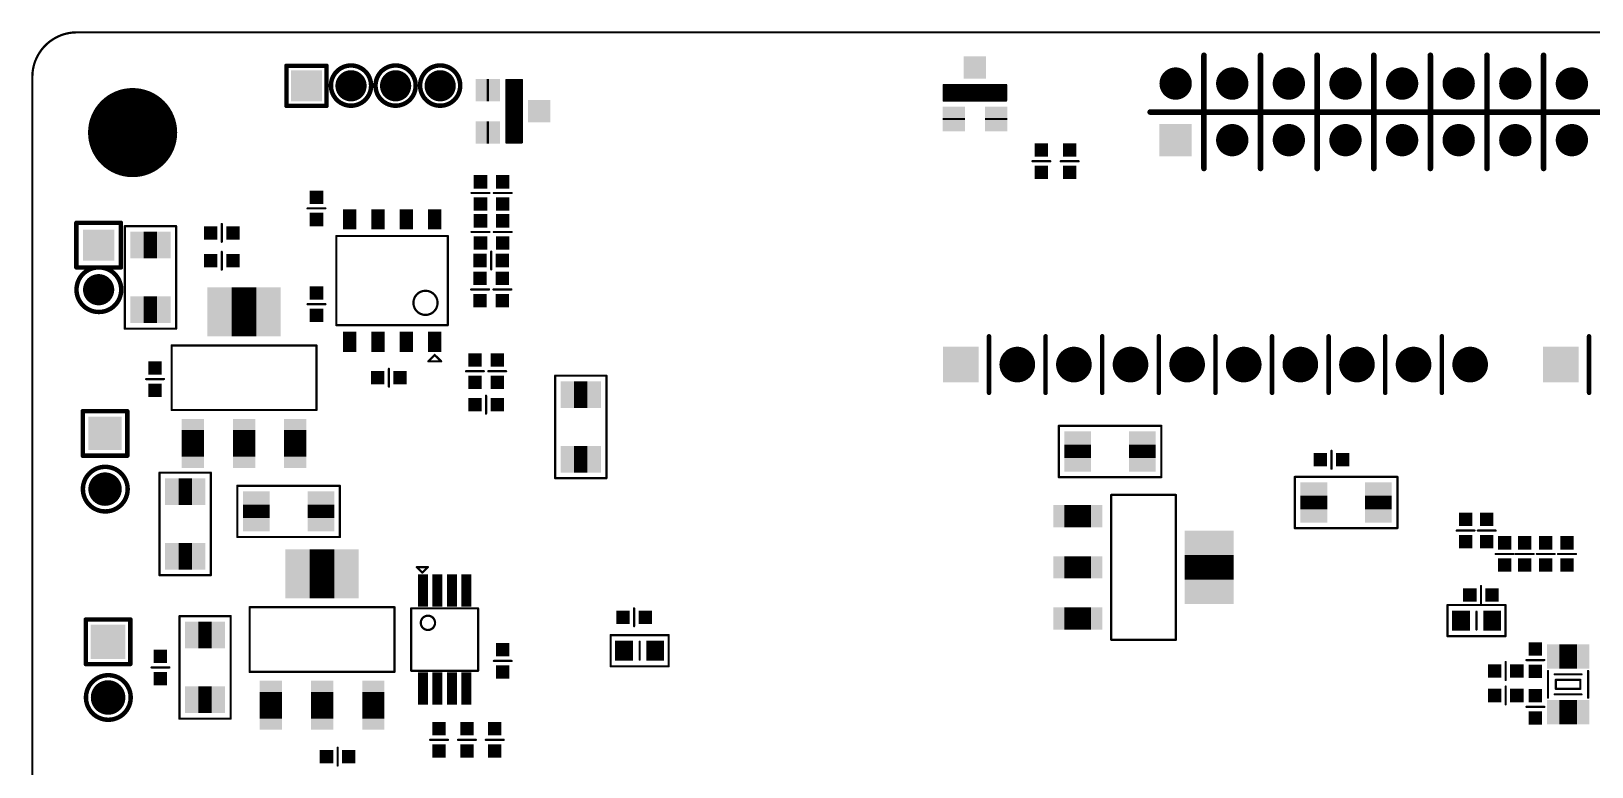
# Model space of a CAD drawing. Extents: x 100 to 205, y 100 to 175.
# Drawn here: x 100 to 170, y 142 to 175 of the extents above; entities that cross this region are included whole.
import ezdxf

# ---------------------------------------------------------------- set-up
doc = ezdxf.new("R2010")
doc.units = 0
doc.layers.get('0').update_dxf_attribs({"linetype": 'CONTINUOUS'})
doc.layers.add('MASK-BOTTOM_PHO', color=5, linetype='CONTINUOUS')
doc.layers.add('SILK-BOTTOM_PHO', color=14, linetype='CONTINUOUS')

# ---------------------------------------------------------------- blocks, each defined once
blk = doc.blocks.new('ROUND_1')
at = {"const_width": 0.050038}
blk.add_lwpolyline([(-0.025018, 0, 1), (0.025018, 0, 1)], format="xyb", close=True, dxfattribs=at)
blk = doc.blocks.new('ROUND_6')
at = {"const_width": 0.099948}
blk.add_lwpolyline([(-0.049974, 0, 1), (0.049974, 0, 1)], format="xyb", close=True, dxfattribs=at)
blk = doc.blocks.new('ROUND_22')
at = {"const_width": 0.124968}
blk.add_lwpolyline([(-0.062484, 0, 1), (0.062484, 0, 1)], format="xyb", close=True, dxfattribs=at)
blk = doc.blocks.new('ROUND_32')
at = {"const_width": 1.999996}
blk.add_lwpolyline([(-0.999998, 0, 1), (0.999998, 0, 1)], format="xyb", close=True, dxfattribs=at)
blk = doc.blocks.new('SQUARE_33')
blk.add_solid([(0.499998, 0.499998), (0.499998, -0.499998), (-0.499998, 0.499998), (-0.499998, -0.499998)])
blk = doc.blocks.new('ROUND_36')
at = {"const_width": 0.75006}
blk.add_lwpolyline([(-0.37503, 0, 1), (0.37503, 0, 1)], format="xyb", close=True, dxfattribs=at)
blk = doc.blocks.new('SQUARE_41')
blk.add_solid([(0.750062, 0.750062), (0.750062, -0.750062), (-0.750062, 0.750062), (-0.750062, -0.750062)])
blk = doc.blocks.new('SQUARE_170')
blk.add_solid([(0.799972, 0.799972), (0.799972, -0.799972), (-0.799972, 0.799972), (-0.799972, -0.799972)])
blk = doc.blocks.new('ROUND_171')
at = {"const_width": 0.799972}
blk.add_lwpolyline([(-0.399986, 0, 1), (0.399986, 0, 1)], format="xyb", close=True, dxfattribs=at)
blk = doc.blocks.new('SQUARE_181')
blk.add_solid([(0.700024, 0.700024), (0.700024, -0.700024), (-0.700024, 0.700024), (-0.700024, -0.700024)])
blk = doc.blocks.new('ROUND_182')
at = {"const_width": 0.700024}
blk.add_lwpolyline([(-0.350012, 0, 1), (0.350012, 0, 1)], format="xyb", close=True, dxfattribs=at)
blk = doc.blocks.new('SQUARE_191')
blk.add_solid([(0.299974, 0.299974), (0.299974, -0.299974), (-0.299974, 0.299974), (-0.299974, -0.299974)])
blk = doc.blocks.new('SQUARE_234')
blk.add_solid([(0.725042, 0.725042), (0.725042, -0.725042), (-0.725042, 0.725042), (-0.725042, -0.725042)])
blk = doc.blocks.new('ROUND_235')
at = {"const_width": 0.725042}
blk.add_lwpolyline([(-0.362522, 0, 1), (0.362522, 0, 1)], format="xyb", close=True, dxfattribs=at)
blk = doc.blocks.new('SQUARE_236')
blk.add_solid([(0.774954, 0.774954), (0.774954, -0.774954), (-0.774954, 0.774954), (-0.774954, -0.774954)])
blk = doc.blocks.new('ROUND_237')
at = {"const_width": 0.774954}
blk.add_lwpolyline([(-0.387476, 0, 1), (0.387476, 0, 1)], format="xyb", close=True, dxfattribs=at)
blk = doc.blocks.new('SQUARE_48')
blk.add_solid([(0.599948, 0.599948), (0.599948, -0.599948), (-0.599948, 0.599948), (-0.599948, -0.599948)])
blk = doc.blocks.new('SQUARE_152')
blk.add_solid([(0.550036, 0.550036), (0.550036, -0.550036), (-0.550036, 0.550036), (-0.550036, -0.550036)])
blk = doc.blocks.new('SQUARE_188')
blk.add_solid([(0.40005, 0.40005), (0.40005, -0.40005), (-0.40005, 0.40005), (-0.40005, -0.40005)])
blk = doc.blocks.new('SQUARE_198')
blk.add_solid([(1.099946, 1.099946), (1.099946, -1.099946), (-1.099946, 1.099946), (-1.099946, -1.099946)])
blk = doc.blocks.new('SQUARE_220')
blk.add_solid([(0.225044, 0.225044), (0.225044, -0.225044), (-0.225044, 0.225044), (-0.225044, -0.225044)])

msp = doc.modelspace()

# ---------------------------------------------------------------- linework, layer by layer
at = {"layer": 'MASK-BOTTOM_PHO', "const_width": 0.100076}
msp.add_lwpolyline([(102.00005, 174.999904, 0.4142136), (100.000054, 172.999908)], format="xyb", dxfattribs=at)
at = {"layer": 'MASK-BOTTOM_PHO'}
for points, const_width in [([(102.00005, 174.999904), (203.000102, 174.999904)], 0.100076), ([(100.000054, 102.00005), (100.000054, 172.999908)], 0.100076), ([(120.48617, 172.41012), (120.386094, 172.41012)], 0.999996), ([(141.341094, 171.1579), (141.341094, 171.058078)], 0.999996), ([(143.241014, 171.1579), (143.241014, 171.058078)], 0.999996), ([(120.48617, 170.5102), (120.386094, 170.5102)], 0.999996), ([(114.236246, 166.760144), (114.236246, 166.46017)], 0.599948), ([(115.506246, 166.760144), (115.506246, 166.46017)], 0.599948), ([(116.776246, 166.760144), (116.776246, 166.46017)], 0.599948), ([(118.046246, 166.760144), (118.046246, 166.46017)], 0.599948), ([(105.000044, 165.450012), (105.599992, 165.450012)], 1.199896), ([(108.949998, 162.450018), (110.050072, 162.450018)], 2.199892), ([(105.000044, 162.550094), (105.599992, 162.550094)], 1.199896), ([(114.236246, 161.260028), (114.236246, 160.960054)], 0.599948), ([(115.506246, 161.260028), (115.506246, 160.960054)], 0.599948), ([(116.776246, 161.260028), (116.776246, 160.960054)], 0.599948), ([(118.046246, 161.260028), (118.046246, 160.960054)], 0.599948), ([(124.30887, 158.73984), (124.908818, 158.73984)], 1.199896), ([(107.199938, 157.150054), (107.199938, 155.949904)], 0.999996), ([(109.499908, 157.150054), (109.499908, 155.949904)], 0.999996), ([(111.799878, 157.150054), (111.799878, 155.949904)], 0.999996), ([(146.908774, 156.489908), (146.908774, 155.88996)], 1.199896), ([(149.808692, 156.489908), (149.808692, 155.88996)], 1.199896), ([(124.30887, 155.839922), (124.908818, 155.839922)], 1.199896), ([(107.15879, 154.389836), (106.558842, 154.389836)], 1.199896), ([(157.500066, 154.200098), (157.500066, 153.599896)], 1.199896), ([(160.399984, 154.200098), (160.399984, 153.599896)], 1.199896), ([(110.050072, 153.2001), (110.050072, 153.800048)], 1.199896), ([(112.94999, 153.2001), (112.94999, 153.800048)], 1.199896), ([(147.508722, 153.290016), (146.308826, 153.290016)], 0.999996), ([(107.15879, 151.489918), (106.558842, 151.489918)], 1.199896), ([(152.808686, 151.539956), (152.808686, 150.439882)], 2.199892), ([(112.450118, 150.699978), (113.549938, 150.699978)], 2.199892), ([(147.508722, 150.989792), (146.308826, 150.989792)], 0.999996), ([(117.525038, 149.450044), (117.525038, 150.450042)], 0.450088), ([(118.175024, 149.450044), (118.175024, 150.450042)], 0.450088), ([(118.82501, 149.450044), (118.82501, 150.450042)], 0.450088), ([(119.474996, 149.450044), (119.474996, 150.450042)], 0.450088), ([(147.508722, 148.689822), (146.308826, 148.689822)], 0.999996), ([(107.449874, 147.94992), (108.050076, 147.94992)], 1.199896), ([(164.100002, 148.550122), (164.100002, 148.649944)], 0.8001), ([(165.50005, 148.550122), (165.50005, 148.649944)], 0.8001), ([(126.549912, 147.299934), (126.549912, 147.200112)], 0.8001), ([(127.94996, 147.299934), (127.94996, 147.200112)], 0.8001), ([(169.30878, 146.9898), (168.50868, 146.9898)], 1.100072), ([(107.449874, 145.050002), (108.050076, 145.050002)], 1.199896), ([(110.700058, 145.400014), (110.700058, 144.200118)], 0.999996), ([(113.000028, 145.400014), (113.000028, 144.200118)], 0.999996), ([(115.299998, 145.400014), (115.299998, 144.200118)], 0.999996), ([(117.525038, 145.050002), (117.525038, 146.05)], 0.450088), ([(118.175024, 145.050002), (118.175024, 146.05)], 0.450088), ([(118.82501, 145.050002), (118.82501, 146.05)], 0.450088), ([(119.474996, 145.050002), (119.474996, 146.05)], 0.450088), ([(169.30878, 144.489932), (168.50868, 144.489932)], 1.100072)]:
    msp.add_lwpolyline(points, dxfattribs=dict(at, const_width=const_width))
at = {"layer": 'SILK-BOTTOM_PHO'}
for points, const_width in [([(102.00005, 174.999904, 0.4142136), (100.000054, 172.999908)], 0.100076), ([(115.199922, 172.599858, 1.0142119), (113.400078, 172.599858)], 0.199898), ([(117.199918, 172.599858, 1.0142119), (115.400074, 172.599858)], 0.199898), ([(119.199914, 172.599858, 1.0142119), (117.40007, 172.599858)], 0.199898), ([(113.400078, 172.600112, 0.993249), (115.199922, 172.600112)], 0.199898), ([(115.400074, 172.600112, 0.993249), (117.199918, 172.600112)], 0.199898), ([(117.40007, 172.600112, 0.993249), (119.199914, 172.600112)], 0.199898), ([(102.974902, 164.450014, 0.9929132), (102.974902, 162.450018)], 0.199898), ([(102.974902, 162.450018, 1.0140676), (102.974902, 164.450014)], 0.199898), ([(103.262684, 155.50007, 0.9931655), (103.262684, 153.500074)], 0.199898), ([(103.262684, 153.500074, 1.0140676), (103.262684, 155.50007)], 0.199898), ([(103.399844, 146.150076, 0.9929132), (103.399844, 144.15008)], 0.199898), ([(103.399844, 144.15008, 1.0140676), (103.399844, 146.150076)], 0.199898)]:
    msp.add_lwpolyline(points, format="xyb", dxfattribs=dict(at, const_width=const_width))
for points, const_width in [([(102.00005, 174.999904), (203.000102, 174.999904)], 0.100076), ([(152.569926, 173.969934), (152.569926, 168.889934)], 0.249936), ([(155.109926, 173.969934), (155.109926, 168.889934)], 0.249936), ([(157.649926, 173.969934), (157.649926, 168.889934)], 0.249936), ([(160.189926, 173.969934), (160.189926, 168.889934)], 0.249936), ([(162.729926, 173.969934), (162.729926, 168.889934)], 0.249936), ([(165.269926, 173.969934), (165.269926, 168.889934)], 0.249936), ([(167.809926, 173.969934), (167.809926, 168.889934)], 0.249936), ([(100.000054, 102.00005), (100.000054, 172.999908)], 0.100076), ([(111.400082, 172.649896), (111.400082, 173.500034)], 0.199898), ([(111.400082, 173.500034), (113.199926, 173.500034)], 0.199898), ([(113.199926, 173.500034), (113.199926, 171.699936)], 0.199898), ([(111.400082, 171.699936), (111.400082, 172.649896)], 0.199898), ([(121.266204, 172.860208), (121.266204, 170.060112)], 0.100076), ([(121.966228, 172.860208), (121.266204, 172.860208)], 0.100076), ([(121.266204, 172.849794), (121.966228, 172.849794)], 0.100076), ([(121.266204, 172.759878), (121.966228, 172.759878)], 0.100076), ([(121.266204, 172.669708), (121.966228, 172.669708)], 0.100076), ([(121.266204, 172.579792), (121.966228, 172.579792)], 0.100076), ([(121.266204, 172.489876), (121.966228, 172.489876)], 0.100076), ([(121.266204, 172.399706), (121.966228, 172.399706)], 0.100076), ([(121.266204, 172.30979), (121.966228, 172.30979)], 0.100076), ([(121.266204, 172.219874), (121.966228, 172.219874)], 0.100076), ([(121.966228, 170.060112), (121.966228, 172.860208)], 0.100076), ([(143.691102, 172.637958), (140.891006, 172.637958)], 0.100076), ([(140.891006, 172.637958), (140.891006, 171.937934)], 0.100076), ([(140.891006, 172.5676), (143.691102, 172.5676)], 0.100076), ([(140.891006, 172.477684), (143.691102, 172.477684)], 0.100076), ([(140.891006, 172.387768), (143.691102, 172.387768)], 0.100076), ([(140.891006, 172.297598), (143.691102, 172.297598)], 0.100076), ([(140.891006, 172.207682), (143.691102, 172.207682)], 0.100076), ([(143.691102, 171.937934), (143.691102, 172.637958)], 0.100076), ([(113.199926, 171.699936), (111.400082, 171.699936)], 0.199898), ([(121.266204, 172.129704), (121.966228, 172.129704)], 0.100076), ([(121.266204, 172.039788), (121.966228, 172.039788)], 0.100076), ([(121.266204, 171.949872), (121.966228, 171.949872)], 0.100076), ([(121.266204, 171.859702), (121.966228, 171.859702)], 0.100076), ([(121.266204, 171.769786), (121.966228, 171.769786)], 0.100076), ([(121.266204, 171.67987), (121.966228, 171.67987)], 0.100076), ([(121.266204, 171.5897), (121.966228, 171.5897)], 0.100076), ([(140.891006, 172.117766), (143.691102, 172.117766)], 0.100076), ([(140.891006, 172.027596), (143.691102, 172.027596)], 0.100076), ([(140.891006, 171.937934), (143.691102, 171.937934)], 0.100076), ([(121.266204, 171.499784), (121.966228, 171.499784)], 0.100076), ([(121.266204, 171.409868), (121.966228, 171.409868)], 0.100076), ([(121.266204, 171.319698), (121.966228, 171.319698)], 0.100076), ([(121.266204, 171.229782), (121.966228, 171.229782)], 0.100076), ([(121.266204, 171.139866), (121.966228, 171.139866)], 0.100076), ([(121.266204, 171.049696), (121.966228, 171.049696)], 0.100076), ([(121.266204, 170.95978), (121.966228, 170.95978)], 0.100076), ([(121.266204, 170.869864), (121.966228, 170.869864)], 0.100076), ([(150.154894, 171.420028), (175.429926, 171.420028)], 0.249936), ([(121.266204, 170.779694), (121.966228, 170.779694)], 0.100076), ([(121.266204, 170.689778), (121.966228, 170.689778)], 0.100076), ([(121.266204, 170.599862), (121.966228, 170.599862)], 0.100076), ([(121.266204, 170.509692), (121.966228, 170.509692)], 0.100076), ([(121.266204, 170.419776), (121.966228, 170.419776)], 0.100076), ([(121.266204, 170.32986), (121.966228, 170.32986)], 0.100076), ([(121.266204, 170.23969), (121.966228, 170.23969)], 0.100076), ([(121.266204, 170.149774), (121.966228, 170.149774)], 0.100076), ([(121.266204, 170.060112), (121.966228, 170.060112)], 0.100076), ([(145.675604, 169.215054), (144.875504, 169.215054)], 0.100076), ([(146.945604, 169.215054), (146.145504, 169.215054)], 0.100076), ([(120.508776, 167.78986), (119.708676, 167.78986)], 0.100076), ([(121.508774, 167.78986), (120.708674, 167.78986)], 0.100076), ([(113.149888, 167.099996), (112.350042, 167.099996)], 0.100076), ([(101.974904, 164.450014), (101.974904, 166.45001)], 0.199898), ([(101.974904, 166.45001), (103.02494, 166.45001)], 0.199898), ([(103.02494, 166.45001), (103.9749, 166.45001)], 0.199898), ([(103.9749, 166.45001), (103.9749, 164.450014)], 0.199898), ([(104.149906, 163.999926), (104.149906, 166.299896)], 0.100076), ([(104.149906, 166.299896), (106.449876, 166.299896)], 0.100076), ([(106.449876, 166.299896), (106.449876, 161.699956)], 0.100076), ([(108.49991, 165.599872), (108.49991, 166.399972)], 0.100076), ([(119.70893, 166.0398), (120.508776, 166.0398)], 0.100076), ([(120.708674, 166.0398), (121.508774, 166.0398)], 0.100076), ([(118.641114, 165.860222), (113.641124, 165.860222)], 0.100076), ([(113.641124, 165.860222), (113.641124, 161.859976)], 0.100076), ([(118.641114, 161.859976), (118.641114, 165.860222)], 0.100076), ([(108.49991, 164.349938), (108.49991, 165.150038)], 0.100076), ([(120.591072, 165.160198), (120.591072, 164.360098)], 0.100076), ([(103.9749, 164.450014), (101.974904, 164.450014)], 0.199898), ([(104.149906, 161.699956), (104.149906, 163.999926)], 0.100076), ([(120.49125, 163.460176), (119.69115, 163.460176)], 0.100076), ([(120.691148, 163.460176), (121.491248, 163.460176)], 0.100076), ([(113.149888, 162.80003), (112.350042, 162.80003)], 0.100076), ([(113.641124, 161.859976), (118.641114, 161.859976)], 0.100076), ([(106.449876, 161.699956), (104.149906, 161.699956)], 0.100076), ([(142.924784, 161.35985), (142.924784, 158.81985)], 0.199898), ([(145.464784, 161.35985), (145.464784, 158.81985)], 0.199898), ([(148.004784, 161.35985), (148.004784, 158.81985)], 0.199898), ([(150.544784, 161.35985), (150.544784, 158.81985)], 0.199898), ([(153.084784, 161.35985), (153.084784, 158.81985)], 0.199898), ([(155.624784, 161.35985), (155.624784, 158.81985)], 0.199898), ([(158.164784, 161.35985), (158.164784, 158.81985)], 0.199898), ([(160.704784, 161.35985), (160.704784, 158.81985)], 0.199898), ([(163.244784, 161.35985), (163.244784, 158.81985)], 0.199898), ([(169.848784, 161.35985), (169.848784, 158.81985)], 0.199898), ([(106.249978, 160.949894), (112.750092, 160.949894)], 0.100076), ([(106.249978, 158.049976), (106.249978, 160.949894)], 0.100076), ([(112.750092, 160.949894), (112.750092, 158.049976)], 0.100076), ([(118.041166, 160.51022), (117.766084, 160.235138)], 0.100076), ([(118.34114, 160.235138), (118.053612, 160.522666)], 0.100076), ([(116.000022, 159.100012), (116.000022, 159.900112)], 0.100076), ([(117.766084, 160.235138), (118.34114, 160.235138)], 0.100076), ([(119.45874, 159.789876), (120.25884, 159.789876)], 0.100076), ([(121.258838, 159.789876), (120.458738, 159.789876)], 0.100076), ([(105.908856, 159.439864), (105.108756, 159.439864)], 0.100076), ([(123.458732, 157.290008), (123.458732, 159.589978)], 0.100076), ([(123.458732, 159.589978), (125.758702, 159.589978)], 0.100076), ([(125.758702, 159.589978), (125.758702, 154.989784)], 0.100076), ([(120.358916, 157.889956), (120.358916, 158.689802)], 0.100076), ([(102.262686, 156.000196), (102.262686, 158.000192)], 0.199898), ([(102.262686, 158.000192), (103.312722, 158.000192)], 0.199898), ([(103.312722, 158.000192), (104.262682, 158.000192)], 0.199898), ([(104.262682, 158.000192), (104.262682, 156.000196)], 0.199898), ([(112.750092, 158.049976), (106.249978, 158.049976)], 0.100076), ([(123.458732, 154.989784), (123.458732, 157.290008)], 0.100076), ([(146.05889, 157.339792), (148.35886, 157.339792)], 0.100076), ([(146.05889, 155.039822), (146.05889, 157.339792)], 0.100076), ([(148.35886, 157.339792), (150.65883, 157.339792)], 0.100076), ([(150.65883, 157.339792), (150.65883, 155.039822)], 0.100076), ([(158.293054, 155.416504), (158.293054, 156.216604)], 0.100076), ([(104.262682, 156.000196), (102.262686, 156.000196)], 0.199898), ([(105.708704, 150.63978), (105.708704, 155.239974)], 0.100076), ([(105.708704, 155.239974), (108.008674, 155.239974)], 0.100076), ([(108.008674, 155.239974), (108.008674, 152.940004)], 0.100076), ([(125.758702, 154.989784), (123.458732, 154.989784)], 0.100076), ([(150.65883, 155.039822), (146.05889, 155.039822)], 0.100076), ([(156.649928, 155.049982), (158.949898, 155.049982)], 0.100076), ([(156.649928, 152.750012), (156.649928, 155.049982)], 0.100076), ([(158.949898, 155.049982), (161.250122, 155.049982)], 0.100076), ([(161.250122, 155.049982), (161.250122, 152.750012)], 0.100076), ([(109.199934, 152.349962), (109.199934, 154.649932)], 0.100076), ([(109.199934, 154.649932), (113.799874, 154.649932)], 0.100076), ([(113.799874, 154.649932), (113.799874, 152.349962)], 0.100076), ([(148.408898, 147.739862), (148.408898, 154.239976)], 0.100076), ([(148.408898, 154.239976), (151.308816, 154.239976)], 0.100076), ([(151.308816, 154.239976), (151.308816, 147.739862)], 0.100076), ([(108.008674, 152.940004), (108.008674, 150.63978)], 0.100076), ([(161.250122, 152.750012), (156.649928, 152.750012)], 0.100076), ([(164.70884, 152.639776), (163.90874, 152.639776)], 0.100076), ([(165.6588, 152.639776), (164.8587, 152.639776)], 0.100076), ([(111.499904, 152.349962), (109.199934, 152.349962)], 0.100076), ([(113.799874, 152.349962), (111.499904, 152.349962)], 0.100076), ([(165.6588, 151.589994), (166.4589, 151.589994)], 0.100076), ([(167.358822, 151.589994), (166.558722, 151.589994)], 0.100076), ([(168.308782, 151.589994), (167.508682, 151.589994)], 0.100076), ([(168.458896, 151.589994), (169.258742, 151.589994)], 0.100076), ([(108.008674, 150.63978), (105.708704, 150.63978)], 0.100076), ([(117.750082, 150.999952), (117.249956, 150.999952)], 0.100076), ([(117.249956, 150.999952), (117.499892, 150.750016)], 0.100076), ([(117.499892, 150.750016), (117.750082, 150.999952)], 0.100076), ([(164.999924, 150.150068), (164.999924, 149.349968)], 0.100076), ([(109.750098, 149.200108), (116.249958, 149.200108)], 0.100076), ([(109.750098, 146.299936), (109.750098, 149.200108)], 0.100076), ([(116.249958, 149.200108), (116.249958, 146.299936)], 0.100076), ([(117.00002, 146.349974), (117.00002, 149.15007)], 0.100076), ([(117.00002, 149.15007), (120.000014, 149.15007)], 0.100076), ([(120.000014, 149.15007), (120.000014, 146.349974)], 0.100076), ([(127, 148.34997), (127, 149.15007)], 0.100076), ([(166.099998, 149.29993), (163.500054, 149.29993)], 0.100076), ([(163.500054, 149.29993), (163.500054, 147.899882)], 0.100076), ([(166.099998, 147.899882), (166.099998, 149.29993)], 0.100076), ([(102.4001, 146.649948), (102.4001, 148.649944)], 0.199898), ([(102.4001, 148.649944), (103.449882, 148.649944)], 0.199898), ([(103.449882, 148.649944), (104.400096, 148.649944)], 0.199898), ([(104.400096, 148.649944), (104.400096, 146.649948)], 0.199898), ([(106.59999, 146.500088), (106.59999, 148.800058)], 0.100076), ([(106.59999, 148.800058), (108.89996, 148.800058)], 0.100076), ([(108.89996, 148.800058), (108.89996, 144.200118)], 0.100076), ([(164.800026, 148.20011), (164.800026, 148.999956)], 0.100076), ([(128.249934, 147.94992), (125.949964, 147.94992)], 0.100076), ([(125.949964, 147.94992), (125.949964, 146.550126)], 0.100076), ([(128.549908, 147.94992), (128.249934, 147.94992)], 0.100076), ([(128.549908, 146.550126), (128.549908, 147.94992)], 0.100076), ([(151.308816, 147.739862), (148.408898, 147.739862)], 0.100076), ([(163.500054, 147.899882), (163.800028, 147.899882)], 0.100076), ([(163.800028, 147.899882), (166.099998, 147.899882)], 0.100076), ([(127.249936, 147.649946), (127.249936, 146.8501)], 0.100076), ([(104.400096, 146.649948), (102.4001, 146.649948)], 0.199898), ([(106.149902, 146.500088), (105.350056, 146.500088)], 0.100076), ([(106.59999, 144.200118), (106.59999, 146.500088)], 0.100076), ([(116.249958, 146.299936), (109.750098, 146.299936)], 0.100076), ([(120.000014, 146.349974), (117.00002, 146.349974)], 0.100076), ([(120.708928, 146.789902), (121.508774, 146.789902)], 0.100076), ([(125.949964, 146.550126), (128.549908, 146.550126)], 0.100076), ([(166.108888, 146.739864), (166.108888, 145.940018)], 0.100076), ([(167.842692, 146.82978), (167.042592, 146.82978)], 0.100076), ([(168.008808, 145.139918), (168.008808, 146.339814)], 0.100076), ([(169.808906, 145.139918), (169.808906, 146.339814)], 0.100076), ([(166.108888, 145.63979), (166.108888, 144.839944)], 0.100076), ([(168.308782, 146.189954), (169.508678, 146.189954)], 0.100076), ([(169.458894, 145.940018), (168.35882, 145.940018)], 0.100076), ([(168.35882, 145.940018), (168.35882, 145.539968)], 0.100076), ([(169.458894, 145.539968), (169.458894, 145.940018)], 0.100076), ([(168.308782, 145.289778), (169.508678, 145.289778)], 0.100076), ([(168.35882, 145.539968), (169.458894, 145.539968)], 0.100076), ([(108.89996, 144.200118), (106.59999, 144.200118)], 0.100076), ([(167.042592, 144.729708), (167.842692, 144.729708)], 0.100076), ([(113.700052, 142.100046), (113.700052, 142.899892)], 0.100076), ([(117.849904, 143.249904), (118.650004, 143.249904)], 0.100076), ([(119.100092, 143.249904), (119.899938, 143.249904)], 0.100076), ([(120.350026, 143.249904), (121.150126, 143.249904)], 0.100076)]:
    msp.add_lwpolyline(points, dxfattribs=dict(at, const_width=const_width))
at = {"layer": 'SILK-BOTTOM_PHO', "const_width": 0.100076}
for points in [[(117.100096, 162.859974, 1), (118.182136, 162.859974, 1)], [(117.430042, 148.500084, 1), (118.070122, 148.500084, 1)]]:
    msp.add_lwpolyline(points, format="xyb", close=True, dxfattribs=at)

# ---------------------------------------------------------------- block references
at = {"layer": 'MASK-BOTTOM_PHO'}
for name, p in [('ROUND_1', (102.00005, 174.999904)), ('ROUND_1', (102.00005, 174.999904)), ('SQUARE_33', (142.291054, 173.417992)), ('ROUND_1', (100.000054, 172.999908)), ('ROUND_1', (100.000054, 172.999908)), ('SQUARE_181', (112.300004, 172.600112)), ('ROUND_182', (114.3, 172.600112)), ('ROUND_182', (116.299996, 172.600112)), ('ROUND_182', (118.299992, 172.600112)), ('ROUND_235', (151.299926, 172.699934)), ('ROUND_235', (153.839926, 172.699934)), ('ROUND_235', (156.379926, 172.699934)), ('ROUND_235', (158.919926, 172.699934)), ('ROUND_235', (161.459926, 172.699934)), ('ROUND_235', (163.999926, 172.699934)), ('ROUND_235', (166.539926, 172.699934)), ('ROUND_235', (169.079926, 172.699934)), ('ROUND_32', (104.499918, 170.50004)), ('SQUARE_33', (120.386094, 172.41012)), ('SQUARE_33', (120.48617, 172.41012)), ('SQUARE_33', (122.746262, 171.46016)), ('SQUARE_33', (141.341094, 171.1579)), ('SQUARE_33', (141.341094, 171.058078)), ('SQUARE_33', (143.241014, 171.1579)), ('SQUARE_33', (143.241014, 171.058078)), ('SQUARE_33', (120.386094, 170.5102)), ('SQUARE_33', (120.48617, 170.5102)), ('SQUARE_234', (151.299926, 170.159934)), ('ROUND_235', (153.839926, 170.159934)), ('ROUND_235', (156.379926, 170.159934)), ('ROUND_235', (158.919926, 170.159934)), ('ROUND_235', (161.459926, 170.159934)), ('ROUND_235', (163.999926, 170.159934)), ('ROUND_235', (166.539926, 170.159934)), ('ROUND_235', (169.079926, 170.159934)), ('SQUARE_191', (145.275554, 169.714926)), ('SQUARE_191', (146.545554, 169.714926)), ('SQUARE_191', (145.275554, 168.714928)), ('SQUARE_191', (146.545554, 168.714928)), ('SQUARE_191', (120.108726, 168.289986)), ('SQUARE_191', (121.108724, 168.289986)), ('SQUARE_191', (112.750092, 167.600122)), ('SQUARE_191', (120.108726, 167.289988)), ('SQUARE_191', (121.108724, 167.289988)), ('SQUARE_191', (112.750092, 166.600124)), ('SQUARE_191', (114.236246, 166.760144)), ('SQUARE_191', (114.236246, 166.46017)), ('SQUARE_191', (115.506246, 166.760144)), ('SQUARE_191', (115.506246, 166.46017)), ('SQUARE_191', (116.776246, 166.760144)), ('SQUARE_191', (116.776246, 166.46017)), ('SQUARE_191', (118.046246, 166.760144)), ('SQUARE_191', (118.046246, 166.46017)), ('SQUARE_191', (120.108726, 166.539926)), ('SQUARE_191', (121.108724, 166.539926)), ('SQUARE_181', (102.974902, 165.450012)), ('SQUARE_48', (105.000044, 165.450012)), ('SQUARE_48', (105.599992, 165.450012)), ('SQUARE_191', (108.000038, 165.999922)), ('SQUARE_191', (109.000036, 165.999922)), ('SQUARE_191', (120.108726, 165.539928)), ('SQUARE_191', (121.108724, 165.539928)), ('SQUARE_191', (108.000038, 164.749988)), ('SQUARE_191', (109.000036, 164.749988)), ('SQUARE_191', (120.0912, 164.760148)), ('SQUARE_191', (121.091198, 164.760148)), ('ROUND_182', (102.974902, 163.450016)), ('SQUARE_191', (120.0912, 163.960048)), ('SQUARE_191', (121.091198, 163.960048)), ('SQUARE_198', (108.949998, 162.450018)), ('SQUARE_198', (110.050072, 162.450018)), ('SQUARE_191', (112.750092, 163.299902)), ('SQUARE_191', (120.0912, 162.96005)), ('SQUARE_191', (121.091198, 162.96005)), ('SQUARE_48', (105.000044, 162.550094)), ('SQUARE_48', (105.599992, 162.550094)), ('SQUARE_191', (112.750092, 162.299904)), ('SQUARE_191', (114.236246, 161.260028)), ('SQUARE_191', (114.236246, 160.960054)), ('SQUARE_191', (115.506246, 161.260028)), ('SQUARE_191', (115.506246, 160.960054)), ('SQUARE_191', (116.776246, 161.260028)), ('SQUARE_191', (116.776246, 160.960054)), ('SQUARE_191', (118.046246, 161.260028)), ('SQUARE_191', (118.046246, 160.960054)), ('SQUARE_191', (119.85879, 160.290002)), ('SQUARE_191', (120.858788, 160.290002)), ('SQUARE_170', (141.654784, 160.08985)), ('ROUND_171', (144.194784, 160.08985)), ('ROUND_171', (146.734784, 160.08985)), ('ROUND_171', (149.274784, 160.08985)), ('ROUND_171', (151.814784, 160.08985)), ('ROUND_171', (154.354784, 160.08985)), ('ROUND_171', (156.894784, 160.08985)), ('ROUND_171', (159.434784, 160.08985)), ('ROUND_171', (161.974784, 160.08985)), ('ROUND_171', (164.514784, 160.08985)), ('SQUARE_170', (168.578784, 160.08985)), ('SQUARE_191', (105.508806, 159.93999)), ('SQUARE_191', (115.499896, 159.500062)), ('SQUARE_191', (116.499894, 159.500062)), ('SQUARE_191', (105.508806, 158.939992)), ('SQUARE_191', (119.85879, 159.290004)), ('SQUARE_191', (120.858788, 159.290004)), ('SQUARE_48', (124.30887, 158.73984)), ('SQUARE_48', (124.908818, 158.73984)), ('SQUARE_191', (119.85879, 158.290006)), ('SQUARE_191', (120.858788, 158.290006)), ('SQUARE_41', (103.262684, 157.000194)), ('SQUARE_33', (107.199938, 157.150054)), ('SQUARE_33', (109.499908, 157.150054)), ('SQUARE_33', (111.799878, 157.150054)), ('SQUARE_48', (146.908774, 156.489908)), ('SQUARE_48', (149.808692, 156.489908)), ('SQUARE_33', (107.199938, 155.949904)), ('SQUARE_33', (109.499908, 155.949904)), ('SQUARE_33', (111.799878, 155.949904)), ('SQUARE_48', (124.30887, 155.839922)), ('SQUARE_48', (124.908818, 155.839922)), ('SQUARE_48', (146.908774, 155.88996)), ('SQUARE_48', (149.808692, 155.88996)), ('SQUARE_191', (157.792928, 155.816554)), ('SQUARE_191', (158.792926, 155.816554)), ('ROUND_36', (103.262684, 154.500072)), ('SQUARE_48', (106.558842, 154.389836)), ('SQUARE_48', (107.15879, 154.389836)), ('SQUARE_48', (157.500066, 154.200098)), ('SQUARE_48', (160.399984, 154.200098)), ('SQUARE_48', (110.050072, 153.800048)), ('SQUARE_48', (112.94999, 153.800048)), ('SQUARE_48', (157.500066, 153.599896)), ('SQUARE_48', (160.399984, 153.599896)), ('SQUARE_48', (110.050072, 153.2001)), ('SQUARE_48', (112.94999, 153.2001)), ('SQUARE_33', (146.308826, 153.290016)), ('SQUARE_33', (147.508722, 153.290016)), ('SQUARE_191', (164.30879, 153.139902)), ('SQUARE_191', (165.25875, 153.139902)), ('SQUARE_48', (106.558842, 151.489918)), ('SQUARE_48', (107.15879, 151.489918)), ('SQUARE_198', (152.808686, 151.539956)), ('SQUARE_191', (164.30879, 152.139904)), ('SQUARE_191', (165.25875, 152.139904)), ('SQUARE_191', (166.05885, 152.089866)), ('SQUARE_191', (166.958772, 152.089866)), ('SQUARE_191', (167.908732, 152.089866)), ('SQUARE_191', (168.858692, 152.089866)), ('SQUARE_198', (112.450118, 150.699978)), ('SQUARE_198', (113.549938, 150.699978)), ('SQUARE_33', (146.308826, 150.989792)), ('SQUARE_33', (147.508722, 150.989792)), ('SQUARE_198', (152.808686, 150.439882)), ('SQUARE_191', (166.05885, 151.089868)), ('SQUARE_191', (166.958772, 151.089868)), ('SQUARE_191', (167.908732, 151.089868)), ('SQUARE_191', (168.858692, 151.089868)), ('SQUARE_220', (117.525038, 150.450042)), ('SQUARE_220', (118.175024, 150.450042)), ('SQUARE_220', (118.82501, 150.450042)), ('SQUARE_220', (119.474996, 150.450042)), ('SQUARE_191', (164.500052, 149.750018)), ('SQUARE_191', (165.50005, 149.750018)), ('SQUARE_220', (117.525038, 149.450044)), ('SQUARE_220', (118.175024, 149.450044)), ('SQUARE_220', (118.82501, 149.450044)), ('SQUARE_220', (119.474996, 149.450044)), ('SQUARE_33', (146.308826, 148.689822)), ('SQUARE_33', (147.508722, 148.689822)), ('SQUARE_48', (107.449874, 147.94992)), ('SQUARE_48', (108.050076, 147.94992)), ('SQUARE_191', (126.499874, 148.75002)), ('SQUARE_191', (127.499872, 148.75002)), ('SQUARE_188', (164.100002, 148.649944)), ('SQUARE_188', (164.100002, 148.550122)), ('SQUARE_188', (165.50005, 148.649944)), ('SQUARE_188', (165.50005, 148.550122)), ('SQUARE_236', (103.400098, 147.649946)), ('SQUARE_191', (105.750106, 146.99996)), ('SQUARE_191', (121.108724, 147.289774)), ('SQUARE_188', (126.549912, 147.299934)), ('SQUARE_188', (126.549912, 147.200112)), ('SQUARE_188', (127.94996, 147.299934)), ('SQUARE_188', (127.94996, 147.200112)), ('SQUARE_191', (167.442642, 147.329906)), ('SQUARE_152', (168.50868, 146.9898)), ('SQUARE_152', (169.30878, 146.9898)), ('SQUARE_191', (121.108724, 146.289776)), ('SQUARE_191', (165.608762, 146.339814)), ('SQUARE_191', (166.60876, 146.339814)), ('SQUARE_191', (167.442642, 146.329908)), ('ROUND_237', (103.400098, 145.150078)), ('SQUARE_191', (105.750106, 145.999962)), ('SQUARE_48', (107.449874, 145.050002)), ('SQUARE_48', (108.050076, 145.050002)), ('SQUARE_33', (110.700058, 145.400014)), ('SQUARE_33', (113.000028, 145.400014)), ('SQUARE_33', (115.299998, 145.400014)), ('SQUARE_220', (117.525038, 146.05)), ('SQUARE_220', (118.175024, 146.05)), ('SQUARE_220', (118.82501, 146.05)), ('SQUARE_220', (119.474996, 146.05)), ('SQUARE_220', (117.525038, 145.050002)), ('SQUARE_220', (118.175024, 145.050002)), ('SQUARE_220', (118.82501, 145.050002)), ('SQUARE_220', (119.474996, 145.050002)), ('SQUARE_191', (165.608762, 145.239994)), ('SQUARE_191', (166.60876, 145.239994)), ('SQUARE_191', (167.442642, 145.229834)), ('SQUARE_152', (168.50868, 144.489932)), ('SQUARE_152', (169.30878, 144.489932)), ('SQUARE_33', (110.700058, 144.200118)), ('SQUARE_33', (113.000028, 144.200118)), ('SQUARE_33', (115.299998, 144.200118)), ('SQUARE_191', (167.442642, 144.229836)), ('SQUARE_191', (118.249954, 143.75003)), ('SQUARE_191', (119.499888, 143.75003)), ('SQUARE_191', (120.750076, 143.75003)), ('SQUARE_191', (118.249954, 142.750032)), ('SQUARE_191', (119.499888, 142.750032)), ('SQUARE_191', (120.750076, 142.750032)), ('SQUARE_191', (113.199926, 142.500096)), ('SQUARE_191', (114.199924, 142.500096))]:
    msp.add_blockref(name, p, dxfattribs=at)
at = {"layer": 'SILK-BOTTOM_PHO'}
for name, p in [('ROUND_1', (102.00005, 174.999904)), ('ROUND_1', (102.00005, 174.999904)), ('ROUND_22', (152.569926, 173.969934)), ('ROUND_22', (155.109926, 173.969934)), ('ROUND_22', (157.649926, 173.969934)), ('ROUND_22', (160.189926, 173.969934)), ('ROUND_22', (162.729926, 173.969934)), ('ROUND_22', (165.269926, 173.969934)), ('ROUND_22', (167.809926, 173.969934)), ('ROUND_1', (100.000054, 172.999908)), ('ROUND_1', (100.000054, 172.999908)), ('ROUND_6', (111.400082, 173.500034)), ('ROUND_6', (113.199926, 173.500034)), ('ROUND_6', (111.400082, 172.649896)), ('ROUND_6', (111.400082, 172.649896)), ('ROUND_6', (113.400078, 172.600112)), ('ROUND_6', (113.400078, 172.599858)), ('ROUND_6', (115.199922, 172.600112)), ('ROUND_6', (115.199922, 172.599858)), ('ROUND_6', (115.400074, 172.600112)), ('ROUND_6', (115.400074, 172.599858)), ('ROUND_6', (117.199918, 172.600112)), ('ROUND_6', (117.199918, 172.599858)), ('ROUND_6', (117.40007, 172.600112)), ('ROUND_6', (117.40007, 172.599858)), ('ROUND_6', (119.199914, 172.600112)), ('ROUND_6', (119.199914, 172.599858)), ('ROUND_1', (121.266204, 172.860208)), ('ROUND_1', (121.266204, 172.860208)), ('ROUND_1', (121.266204, 172.849794)), ('ROUND_1', (121.266204, 172.759878)), ('ROUND_1', (121.266204, 172.669708)), ('ROUND_1', (121.266204, 172.579792)), ('ROUND_1', (121.266204, 172.489876)), ('ROUND_1', (121.266204, 172.399706)), ('ROUND_1', (121.266204, 172.30979)), ('ROUND_1', (121.266204, 172.219874)), ('ROUND_1', (121.966228, 172.860208)), ('ROUND_1', (121.966228, 172.849794)), ('ROUND_1', (121.966228, 172.759878)), ('ROUND_1', (121.966228, 172.669708)), ('ROUND_1', (121.966228, 172.579792)), ('ROUND_1', (121.966228, 172.489876)), ('ROUND_1', (121.966228, 172.399706)), ('ROUND_1', (121.966228, 172.30979)), ('ROUND_1', (121.966228, 172.219874)), ('ROUND_1', (140.891006, 172.637958)), ('ROUND_1', (140.891006, 172.5676)), ('ROUND_1', (140.891006, 172.477684)), ('ROUND_1', (140.891006, 172.387768)), ('ROUND_1', (140.891006, 172.297598)), ('ROUND_1', (140.891006, 172.207682)), ('ROUND_1', (143.691102, 172.637958)), ('ROUND_1', (143.691102, 172.5676)), ('ROUND_1', (143.691102, 172.477684)), ('ROUND_1', (143.691102, 172.387768)), ('ROUND_1', (143.691102, 172.297598)), ('ROUND_1', (143.691102, 172.207682)), ('ROUND_6', (111.400082, 171.699936)), ('ROUND_6', (113.199926, 171.699936)), ('ROUND_1', (121.266204, 172.129704)), ('ROUND_1', (121.266204, 172.039788)), ('ROUND_1', (121.266204, 171.949872)), ('ROUND_1', (121.266204, 171.859702)), ('ROUND_1', (121.266204, 171.769786)), ('ROUND_1', (121.266204, 171.67987)), ('ROUND_1', (121.266204, 171.5897)), ('ROUND_1', (121.966228, 172.129704)), ('ROUND_1', (121.966228, 172.039788)), ('ROUND_1', (121.966228, 171.949872)), ('ROUND_1', (121.966228, 171.859702)), ('ROUND_1', (121.966228, 171.769786)), ('ROUND_1', (121.966228, 171.67987)), ('ROUND_1', (121.966228, 171.5897)), ('ROUND_1', (140.891006, 172.117766)), ('ROUND_1', (140.891006, 172.027596)), ('ROUND_1', (140.891006, 171.937934)), ('ROUND_1', (140.891006, 171.937934)), ('ROUND_1', (143.691102, 172.117766)), ('ROUND_1', (143.691102, 172.027596)), ('ROUND_1', (143.691102, 171.937934)), ('ROUND_1', (121.266204, 171.499784)), ('ROUND_1', (121.266204, 171.409868)), ('ROUND_1', (121.266204, 171.319698)), ('ROUND_1', (121.266204, 171.229782)), ('ROUND_1', (121.266204, 171.139866)), ('ROUND_1', (121.266204, 171.049696)), ('ROUND_1', (121.266204, 170.95978)), ('ROUND_1', (121.266204, 170.869864)), ('ROUND_1', (121.966228, 171.499784)), ('ROUND_1', (121.966228, 171.409868)), ('ROUND_1', (121.966228, 171.319698)), ('ROUND_1', (121.966228, 171.229782)), ('ROUND_1', (121.966228, 171.139866)), ('ROUND_1', (121.966228, 171.049696)), ('ROUND_1', (121.966228, 170.95978)), ('ROUND_1', (121.966228, 170.869864)), ('ROUND_22', (150.154894, 171.420028)), ('ROUND_1', (121.266204, 170.779694)), ('ROUND_1', (121.266204, 170.689778)), ('ROUND_1', (121.266204, 170.599862)), ('ROUND_1', (121.266204, 170.509692)), ('ROUND_1', (121.266204, 170.419776)), ('ROUND_1', (121.266204, 170.32986)), ('ROUND_1', (121.266204, 170.23969)), ('ROUND_1', (121.266204, 170.149774)), ('ROUND_1', (121.966228, 170.779694)), ('ROUND_1', (121.966228, 170.689778)), ('ROUND_1', (121.966228, 170.599862)), ('ROUND_1', (121.966228, 170.509692)), ('ROUND_1', (121.966228, 170.419776)), ('ROUND_1', (121.966228, 170.32986)), ('ROUND_1', (121.966228, 170.23969)), ('ROUND_1', (121.966228, 170.149774)), ('ROUND_1', (121.266204, 170.060112)), ('ROUND_1', (121.966228, 170.060112)), ('ROUND_1', (144.875504, 169.215054)), ('ROUND_1', (145.675604, 169.215054)), ('ROUND_1', (146.145504, 169.215054)), ('ROUND_1', (146.945604, 169.215054)), ('ROUND_22', (152.569926, 168.889934)), ('ROUND_22', (155.109926, 168.889934)), ('ROUND_22', (157.649926, 168.889934)), ('ROUND_22', (160.189926, 168.889934)), ('ROUND_22', (162.729926, 168.889934)), ('ROUND_22', (165.269926, 168.889934)), ('ROUND_22', (167.809926, 168.889934)), ('ROUND_1', (119.708676, 167.78986)), ('ROUND_1', (120.508776, 167.78986)), ('ROUND_1', (120.708674, 167.78986)), ('ROUND_1', (121.508774, 167.78986)), ('ROUND_1', (112.350042, 167.099996)), ('ROUND_1', (113.149888, 167.099996)), ('ROUND_6', (101.974904, 166.45001)), ('ROUND_6', (103.02494, 166.45001)), ('ROUND_6', (103.02494, 166.45001)), ('ROUND_6', (103.9749, 166.45001)), ('ROUND_1', (104.149906, 166.299896)), ('ROUND_1', (106.449876, 166.299896)), ('ROUND_1', (108.49991, 166.399972)), ('ROUND_1', (119.70893, 166.0398)), ('ROUND_1', (120.508776, 166.0398)), ('ROUND_1', (120.708674, 166.0398)), ('ROUND_1', (121.508774, 166.0398)), ('ROUND_1', (108.49991, 165.599872)), ('ROUND_1', (113.641124, 165.860222)), ('ROUND_1', (118.641114, 165.860222)), ('ROUND_1', (108.49991, 165.150038)), ('ROUND_1', (120.591072, 165.160198)), ('ROUND_6', (101.974904, 164.450014)), ('ROUND_6', (102.974902, 164.450014)), ('ROUND_6', (102.974902, 164.450014)), ('ROUND_6', (103.9749, 164.450014)), ('ROUND_1', (104.149906, 163.999926)), ('ROUND_1', (108.49991, 164.349938)), ('ROUND_1', (120.591072, 164.360098)), ('ROUND_1', (119.69115, 163.460176)), ('ROUND_1', (120.49125, 163.460176)), ('ROUND_1', (120.691148, 163.460176)), ('ROUND_1', (121.491248, 163.460176)), ('ROUND_6', (102.974902, 162.450018)), ('ROUND_6', (102.974902, 162.450018)), ('ROUND_1', (112.350042, 162.80003)), ('ROUND_1', (113.149888, 162.80003)), ('ROUND_1', (113.641124, 161.859976)), ('ROUND_1', (118.641114, 161.859976)), ('ROUND_1', (118.641114, 161.859976)), ('ROUND_1', (104.149906, 161.699956)), ('ROUND_1', (104.149906, 161.699956)), ('ROUND_1', (106.449876, 161.699956)), ('ROUND_6', (142.924784, 161.35985)), ('ROUND_6', (145.464784, 161.35985)), ('ROUND_6', (148.004784, 161.35985)), ('ROUND_6', (150.544784, 161.35985)), ('ROUND_6', (153.084784, 161.35985)), ('ROUND_6', (155.624784, 161.35985)), ('ROUND_6', (158.164784, 161.35985)), ('ROUND_6', (160.704784, 161.35985)), ('ROUND_6', (163.244784, 161.35985)), ('ROUND_6', (169.848784, 161.35985)), ('ROUND_1', (106.249978, 160.949894)), ('ROUND_1', (106.249978, 160.949894)), ('ROUND_1', (112.750092, 160.949894)), ('ROUND_1', (118.041166, 160.51022)), ('ROUND_1', (118.053612, 160.522666)), ('ROUND_1', (116.000022, 159.900112)), ('ROUND_1', (117.766084, 160.235138)), ('ROUND_1', (118.34114, 160.235138)), ('ROUND_1', (119.45874, 159.789876)), ('ROUND_1', (120.25884, 159.789876)), ('ROUND_1', (120.458738, 159.789876)), ('ROUND_1', (121.258838, 159.789876)), ('ROUND_1', (105.108756, 159.439864)), ('ROUND_1', (105.908856, 159.439864)), ('ROUND_1', (116.000022, 159.100012)), ('ROUND_1', (123.458732, 159.589978)), ('ROUND_1', (125.758702, 159.589978)), ('ROUND_1', (120.358916, 158.689802)), ('ROUND_6', (142.924784, 158.81985)), ('ROUND_6', (145.464784, 158.81985)), ('ROUND_6', (148.004784, 158.81985)), ('ROUND_6', (150.544784, 158.81985)), ('ROUND_6', (153.084784, 158.81985)), ('ROUND_6', (155.624784, 158.81985)), ('ROUND_6', (158.164784, 158.81985)), ('ROUND_6', (160.704784, 158.81985)), ('ROUND_6', (163.244784, 158.81985)), ('ROUND_6', (169.848784, 158.81985)), ('ROUND_6', (102.262686, 158.000192)), ('ROUND_6', (103.312722, 158.000192)), ('ROUND_6', (103.312722, 158.000192)), ('ROUND_6', (104.262682, 158.000192)), ('ROUND_1', (106.249978, 158.049976)), ('ROUND_1', (112.750092, 158.049976)), ('ROUND_1', (120.358916, 157.889956)), ('ROUND_1', (123.458732, 157.290008)), ('ROUND_1', (146.05889, 157.339792)), ('ROUND_1', (146.05889, 157.339792)), ('ROUND_1', (148.35886, 157.339792)), ('ROUND_1', (150.65883, 157.339792)), ('ROUND_1', (158.293054, 156.216604)), ('ROUND_6', (102.262686, 156.000196)), ('ROUND_6', (103.262684, 155.50007)), ('ROUND_6', (103.262684, 155.50007)), ('ROUND_6', (104.262682, 156.000196)), ('ROUND_1', (158.293054, 155.416504)), ('ROUND_1', (105.708704, 155.239974)), ('ROUND_1', (108.008674, 155.239974)), ('ROUND_1', (108.008674, 155.239974)), ('ROUND_1', (123.458732, 154.989784)), ('ROUND_1', (123.458732, 154.989784)), ('ROUND_1', (125.758702, 154.989784)), ('ROUND_1', (146.05889, 155.039822)), ('ROUND_1', (150.65883, 155.039822)), ('ROUND_1', (156.649928, 155.049982)), ('ROUND_1', (156.649928, 155.049982)), ('ROUND_1', (158.949898, 155.049982)), ('ROUND_1', (161.250122, 155.049982)), ('ROUND_1', (109.199934, 154.649932)), ('ROUND_1', (113.799874, 154.649932)), ('ROUND_1', (148.408898, 154.239976)), ('ROUND_1', (151.308816, 154.239976)), ('ROUND_1', (151.308816, 154.239976)), ('ROUND_6', (103.262684, 153.500074)), ('ROUND_6', (103.262684, 153.500074)), ('ROUND_1', (108.008674, 152.940004)), ('ROUND_1', (156.649928, 152.750012)), ('ROUND_1', (161.250122, 152.750012)), ('ROUND_1', (163.90874, 152.639776)), ('ROUND_1', (164.70884, 152.639776)), ('ROUND_1', (164.8587, 152.639776)), ('ROUND_1', (165.6588, 152.639776)), ('ROUND_1', (109.199934, 152.349962)), ('ROUND_1', (111.499904, 152.349962)), ('ROUND_1', (113.799874, 152.349962)), ('ROUND_1', (113.799874, 152.349962)), ('ROUND_1', (165.6588, 151.589994)), ('ROUND_1', (166.4589, 151.589994)), ('ROUND_1', (166.558722, 151.589994)), ('ROUND_1', (167.358822, 151.589994)), ('ROUND_1', (167.508682, 151.589994)), ('ROUND_1', (168.308782, 151.589994)), ('ROUND_1', (168.458896, 151.589994)), ('ROUND_1', (169.258742, 151.589994)), ('ROUND_1', (105.708704, 150.63978)), ('ROUND_1', (108.008674, 150.63978)), ('ROUND_1', (117.249956, 150.999952)), ('ROUND_1', (117.499892, 150.750016)), ('ROUND_1', (117.499892, 150.750016)), ('ROUND_1', (117.750082, 150.999952)), ('ROUND_1', (164.999924, 150.150068)), ('ROUND_1', (109.750098, 149.200108)), ('ROUND_1', (109.750098, 149.200108)), ('ROUND_1', (116.249958, 149.200108)), ('ROUND_1', (117.00002, 149.15007)), ('ROUND_1', (120.000014, 149.15007)), ('ROUND_1', (127, 149.15007)), ('ROUND_1', (163.500054, 149.29993)), ('ROUND_1', (164.999924, 149.349968)), ('ROUND_1', (166.099998, 149.29993)), ('ROUND_6', (102.4001, 148.649944)), ('ROUND_6', (103.449882, 148.649944)), ('ROUND_6', (103.449882, 148.649944)), ('ROUND_6', (104.400096, 148.649944)), ('ROUND_1', (106.59999, 148.800058)), ('ROUND_1', (108.89996, 148.800058)), ('ROUND_1', (164.800026, 148.999956)), ('ROUND_1', (125.949964, 147.94992)), ('ROUND_1', (127, 148.34997)), ('ROUND_1', (128.249934, 147.94992)), ('ROUND_1', (128.549908, 147.94992)), ('ROUND_1', (128.549908, 147.94992)), ('ROUND_1', (148.408898, 147.739862)), ('ROUND_1', (151.308816, 147.739862)), ('ROUND_1', (163.500054, 147.899882)), ('ROUND_1', (163.500054, 147.899882)), ('ROUND_1', (163.800028, 147.899882)), ('ROUND_1', (164.800026, 148.20011)), ('ROUND_1', (166.099998, 147.899882)), ('ROUND_1', (127.249936, 147.649946)), ('ROUND_6', (102.4001, 146.649948)), ('ROUND_6', (104.400096, 146.649948)), ('ROUND_1', (105.350056, 146.500088)), ('ROUND_1', (106.149902, 146.500088)), ('ROUND_1', (106.59999, 146.500088)), ('ROUND_1', (109.750098, 146.299936)), ('ROUND_1', (116.249958, 146.299936)), ('ROUND_1', (117.00002, 146.349974)), ('ROUND_1', (120.000014, 146.349974)), ('ROUND_1', (120.000014, 146.349974)), ('ROUND_1', (120.708928, 146.789902)), ('ROUND_1', (121.508774, 146.789902)), ('ROUND_1', (125.949964, 146.550126)), ('ROUND_1', (125.949964, 146.550126)), ('ROUND_1', (127.249936, 146.8501)), ('ROUND_1', (128.549908, 146.550126)), ('ROUND_1', (128.549908, 146.550126)), ('ROUND_1', (166.108888, 146.739864)), ('ROUND_1', (167.042592, 146.82978)), ('ROUND_1', (167.842692, 146.82978)), ('ROUND_1', (168.008808, 146.339814)), ('ROUND_1', (169.808906, 146.339814)), ('ROUND_6', (103.399844, 146.150076)), ('ROUND_6', (103.399844, 146.150076)), ('ROUND_1', (166.108888, 145.940018)), ('ROUND_1', (166.108888, 145.63979)), ('ROUND_1', (168.308782, 146.189954)), ('ROUND_1', (168.35882, 145.940018)), ('ROUND_1', (169.458894, 145.940018)), ('ROUND_1', (169.508678, 146.189954)), ('ROUND_1', (168.008808, 145.139918)), ('ROUND_1', (168.308782, 145.289778)), ('ROUND_1', (168.35882, 145.539968)), ('ROUND_1', (168.35882, 145.539968)), ('ROUND_1', (169.458894, 145.539968)), ('ROUND_1', (169.508678, 145.289778)), ('ROUND_1', (169.808906, 145.139918)), ('ROUND_6', (103.399844, 144.15008)), ('ROUND_6', (103.399844, 144.15008)), ('ROUND_1', (106.59999, 144.200118)), ('ROUND_1', (106.59999, 144.200118)), ('ROUND_1', (108.89996, 144.200118)), ('ROUND_1', (166.108888, 144.839944)), ('ROUND_1', (167.042592, 144.729708)), ('ROUND_1', (167.842692, 144.729708)), ('ROUND_1', (113.700052, 142.899892)), ('ROUND_1', (117.849904, 143.249904)), ('ROUND_1', (118.650004, 143.249904)), ('ROUND_1', (119.100092, 143.249904)), ('ROUND_1', (119.899938, 143.249904)), ('ROUND_1', (120.350026, 143.249904)), ('ROUND_1', (121.150126, 143.249904)), ('ROUND_1', (113.700052, 142.100046))]:
    msp.add_blockref(name, p, dxfattribs=at)

doc.saveas('drawing.dxf')
